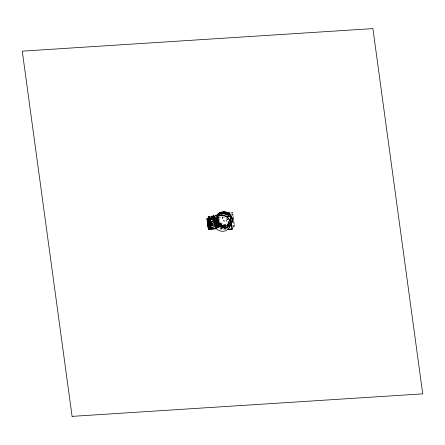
<?xml version="1.0" encoding="UTF-8"?>
<svg xmlns="http://www.w3.org/2000/svg" width="445" height="445" viewBox="0 0 445 445"><rect width="100%" height="100%" fill="white"/><g stroke="black" fill="none" stroke-linecap="round" stroke-linejoin="round"><path stroke-width="0.33" stroke-dasharray="2.23 1.67" d="M217.371 219.635L217.366 220.047L216.671 216.943M209 218.044L208.644 216.726M209.167 220.742L209.25 220.292M209.851 224.608L209.723 224.13M210.168 220.425L210.496 220.798L209.94 218.656M210.607 220.598L210.491 220.281M210.641 224.369C211.67 223.93 210.574 224.697 210.813 224.636C212.165 223.69 209.534 224.864 210.641 223.201L210.596 224.464M211.069 224.636L210.83 224.063M211.52 217.06L208.305 217.266C207.976 215.953 209.022 218.434 208.46 218.039M208.355 216.743L208.705 218.067M208.449 216.737L208.8 218.061M208.549 216.732L208.894 218.05M208.839 216.709L209.284 218.028M208.933 216.704L209.378 218.022M209.028 216.698L209.473 218.017M209.128 216.693L209.573 218.011M209.222 216.687L209.667 218.006M209.317 216.682L209.762 217.994M209.417 216.676L209.773 217.928M211.052 216.57L211.414 217.822M211.153 216.565L211.509 217.816M211.247 216.554L211.609 217.811M211.342 216.548L211.703 217.805M211.442 216.543L211.798 217.8M211.536 216.537L211.898 217.794M211.631 216.531L211.992 217.789M211.731 216.526L212.087 217.783M211.826 216.52L212.187 217.777M211.92 216.515L212.282 217.766M212.02 216.509L212.376 217.761M212.115 216.498L212.465 217.822M212.209 216.493L212.56 217.816M212.31 216.487L212.654 217.811M212.404 216.481L212.755 217.805M212.499 216.476L212.849 217.8M212.599 216.47L212.944 217.794M212.693 216.465L213.044 217.789M212.788 216.459L213.138 217.777M212.888 216.454L213.233 217.772M213.077 216.437L213.522 217.755M213.177 216.431L213.622 217.75M213.272 216.426L213.717 217.744M213.366 216.42L213.811 217.739M213.466 216.415L213.912 217.733M213.561 216.409L214.006 217.722M213.656 216.404L214.101 217.716M213.756 216.392L214.201 217.711M213.85 216.387L214.295 217.705M213.945 216.381L214.39 217.7M214.045 216.376L214.49 217.694M214.14 216.37L214.585 217.688M214.234 216.365L214.596 217.622M214.334 216.359L214.679 217.683M214.429 216.353L214.779 217.672M215.747 227.284L215.564 220.92L215.842 227.278M215.942 227.273L215.753 220.909L216.036 227.267M216.504 227.011L221.388 226.9L216.209 227.245L215.853 220.904L216.131 227.262M216.326 227.25L216.142 220.881L216.398 227.234M216.081 219.541L216.615 227.228M216.37 219.524L216.999 227.206L216.91 220.831L217.099 227.2M217.772 227.156L217.488 220.798L217.577 227.167L217.299 220.809L217.266 227.178L216.999 220.892L216.487 218.845M210.173 220.375L210.518 220.792M209.762 223.234L209.868 224.452M212.465 224.174L212.104 223.996M209.884 224.58L209.873 224.224M209.317 220.653L209.2 220.347M209.345 220.731L208.889 218.662M209.845 223.245L209.862 224.63L209.706 224.202M216.342 216.509L207.971 217.104L215.024 216.648M208.138 217.366L216.109 216.854M208.31 217.344L214.696 217.138M209.028 217.727L208.449 217.727L208.527 218.317M210.713 220.136L210.769 220.764L210.19 220.764M213.372 217.683L213.127 215.691L217.038 215.441M212.488 217.221L213.272 215.858L216.81 215.63M209.834 223.407L209.751 222.817M209.901 224.119L210.007 224.669M210.635 224.035L211.242 223.996L210.635 224.035L210.691 224.664L211.297 224.625L211.242 223.996M213.272 219.724L213.606 220.03L213.366 220.447M213.35 220.308L213.583 219.897M216.715 219.774L218.462 216.726M215.169 222.672L215.586 221.938L217.633 221.76L216.237 224.224L216.682 227.49M215.252 222.667L215.675 221.933M215.258 223.345L215.619 222.711L214.763 222.817M216.971 220.47L216.682 218.489A7.298 6.764 29.8 0 0 220.303 226.783A7.298 6.764 29.8 0 0 229.225 225.376M214.701 222.656L215.992 222.572L217.377 220.158L216.587 216.982M217.299 223.006L217.911 226.917M217.755 222.328L217.683 222.011L217.944 227.134M216.721 226.455L215.814 226.371M222.428 217.611L222.667 217.199M217.266 218.339L218.189 225.12L217.488 226.344L216.287 217.527M217.527 217.193L218.634 225.315L217.394 218.05A7.126 6.608 29.8 0 0 221.104 225.07A7.126 6.608 29.8 0 0 229.036 224.653M217.093 227.584L217.811 226.327L214.479 226.538M227.584 212.682L227.734 212.971L232.652 212.354L227.584 212.682L227.957 215.43M226.805 215.174L227.968 213.144L228.296 215.653M223.045 216.76A2.553 2.37 29.3 0 0 222.328 218.729A2.553 2.364 30.5 0 0 226.839 220.136A2.553 2.375 29.6 0 0 226.95 219.98L227.056 219.808M230.799 215.402L232.257 212.86L227.957 213.144M232.423 212.666L234.532 226.105L232.652 212.354M228.569 222.439L229.153 221.426M229.37 223.523L227.629 226.572L226.555 218.701M233.158 227.389L234.031 225.865L232.257 212.86M234.248 226.043L232.907 226.132M209.183 218.033C208.254 215.686 209.678 218.011 208.516 218.05M217.171 215.269L212.949 215.441L213.411 218.823M209.3 220.815L209.417 220.536M211.208 224.486L211.258 224.308M212.109 224.08L212.365 224.085M212.126 223.98L212.543 224.174M208.622 217.833L208.928 217.866M221.705 212.999L221.883 212.949A7.621 7.064 29.8 0 1 223.841 212.738A7.615 7.059 29.8 0 1 227.695 213.828A7.515 6.97 29.8 0 1 228.285 214.206A7.404 6.864 29.8 0 1 229.542 215.291M213.105 215.725L217.021 215.475M208.26 216.748L216.554 216.214M213.233 217.104L213.873 217.06M215.352 220.286L215.252 220.603L217.193 220.475L216.904 218.362M216.081 220.242L217.377 220.158M208.877 220.848L209.456 220.848L209.4 220.219M215.719 220.698L217.677 220.57A7.37 5.351 9.9 0 1 218.389 216.921M215.691 220.748L217.649 220.62M215.274 220.937L215.653 227.289M215.552 227.3L215.263 221.004L217.51 220.859L216.971 218.812M215.536 221.087L217.449 220.965L216.498 217.355M214.64 223.028L215.497 222.928L215.402 222.261L217.433 222.127L217.722 224.247L215.057 224.419M214.579 225.354L218.189 225.12M214.44 225.504L218.373 225.22M215.564 225.509L218.634 225.315M215.208 225.749L219.763 225.454A6.619 6.43 -69.6 0 0 220.475 225.977L215.808 226.277M215.747 226.216L220.325 225.921L219.741 225.515A6.436 5.974 30 0 1 218.462 216.887M215.586 226.822L217.561 226.694L216.381 219.685M216.12 226.994L217.605 226.889L216.22 217.499M232.802 225.943L234.031 225.865M233.18 226.194L234.532 226.105M223.629 226.755L223.768 226.766A7.621 7.064 29.8 0 0 225.749 226.728A7.615 7.059 29.8 0 0 226.388 226.6A7.576 7.025 29.8 0 0 229.231 225.17M223.507 226.972L223.64 226.983A7.621 7.064 29.8 0 0 225.626 226.944A7.615 7.059 29.8 0 0 226.266 226.816A7.576 7.025 29.8 0 0 229.108 225.387M210.441 220.726L209.745 218.673M217.655 227.156L217.633 221.76M220.876 226.728L220.909 226.739A6.436 5.969 29.8 0 1 218.417 217.077M222.138 223.59L221.972 223.501A5.323 4.934 29.8 0 1 219.841 216.42M209.278 220.431L209.367 220.698L208.794 218.667M212.949 215.441L213.394 217.649M216.776 218.823L217.405 220.876L217.677 227.161M216.582 218.84L217.093 220.887L217.288 227.184M216.392 218.851L216.899 220.898M216.465 219.518C216.926 222.055 217.605 220.542 216.682 218.829A7.721 7.159 29.8 0 0 221.043 225.915A7.721 7.159 29.8 0 0 229.314 225.287M216.175 219.535L216.904 227.211L216.276 219.53A8.116 7.526 29.8 0 0 220.809 226.294A8.116 7.526 29.8 0 0 228.902 226.093M215.886 219.552L216.226 220.942M215.792 219.563L216.342 220.948L215.986 219.546A8.416 7.804 29.8 0 0 228.341 226.789M213.428 217.761L212.994 216.376L213.333 217.766M213.133 218.384L213.639 220.436M213.033 218.395L213.544 220.442M212.938 218.4L213.45 220.447M212.844 218.406L213.35 220.459M212.743 218.412L213.255 220.464M212.649 218.417L213.161 220.47M209.84 218.662L210.363 220.648M209.651 218.679L210.168 220.659M209.467 218.623L210.073 220.664M209.373 218.629L209.979 220.676M209.272 218.634L209.879 220.681M209.261 218.701L209.784 220.687M209.178 218.64L209.69 220.692M209.083 218.645L209.589 220.698M208.983 218.651L209.495 220.703M215.658 220.236L216.682 227.428M215.536 220.425L216.593 227.818M215.469 220.453L216.504 227.712M213.272 215.858L213.455 217.216M229.08 221.349L229.642 225.459M227.757 212.938L228.012 214.974M228.941 221.632L229.47 225.676M228.802 221.621L229.181 224.369M216.615 218.74L217.7 226.689M215.458 218.651L215.992 222.572M212.515 224.347L212.337 223.023L212.432 224.347M210.107 220.175L210.168 220.803M209.055 217.688L209.111 218.317M208.004 217.043L208.182 218.345M215.191 221.643L215.402 226.049M215.174 222.912L215.119 221.655L215.074 222.917M215.002 221.655L214.98 222.923M214.902 221.66L214.885 222.928M214.807 221.666L214.785 222.934L214.713 221.671M212.933 223.045L213.01 224.313M212.91 224.319L212.86 223.062L212.816 224.325M212.738 223.056L212.766 224.458M212.643 223.067L212.621 224.336M212.549 223.073L212.526 224.341M212.449 223.079L212.504 224.336M212.259 223.09L212.332 224.352M212.159 223.095L212.237 224.363M212.065 223.101L212.143 224.369M211.97 223.106L212.042 224.375M211.87 223.112L211.948 224.38M211.776 223.123L211.881 225.014M211.681 223.129L211.781 225.02M211.581 223.134L211.687 225.025M211.486 223.14L211.592 225.031M211.392 223.145L211.492 225.037M211.292 223.151L211.375 225.037M211.197 223.156L211.275 224.425M211.102 223.162L211.175 224.43M211.002 223.167L211.08 224.436M210.908 223.179L210.986 224.441M210.813 223.184L210.886 224.447M210.713 223.19L210.791 224.452M210.524 223.201L210.502 224.475M210.424 223.206L210.407 224.48M210.329 223.212L210.307 224.486M210.235 223.218L210.212 224.491L210.135 223.229M210.04 223.234L210.118 224.497M209.945 223.24L209.94 224.636M219.786 225.42A7.331 7.126 -69.6 0 1 217.705 220.62A7.37 5.351 9.9 0 1 218.362 216.971A6.436 5.969 29.8 0 0 220.842 224.92A6.436 5.969 29.8 0 0 229.142 223.829M228.202 227.028A8.416 7.804 29.8 0 1 215.886 220.553M216.943 215.408A8.416 7.804 29.8 0 1 230.31 215.085M231.4 216.704A8.416 7.804 29.8 0 1 232.062 222.4M225.815 229.487A8.611 7.988 29.8 0 1 214.701 222.3M218.117 214.724A8.611 7.988 29.8 0 1 227.378 214.902M229.275 225.47A7.298 6.764 29.8 0 1 220.536 227.901A7.298 6.764 29.8 0 1 216.047 219.824M227 228.491A8.611 7.988 29.8 0 1 215.13 221.549M217.26 214.996A8.611 7.988 29.8 0 1 229.214 215.235M231.951 220.931A8.611 7.988 29.8 0 1 231.956 221.688M221.221 214.167A7.298 6.764 29.8 0 1 227.534 215.374M226.939 227.823A8.811 8.171 29.8 0 1 215.564 220.47M216.259 215.814A8.811 8.171 29.8 0 1 227.1 212.165A8.811 8.171 29.8 0 1 232.468 222.533M223.579 226.794A7.482 6.936 29.8 0 1 216.76 218.489M218.673 214.635A7.482 6.936 29.8 0 1 221.688 212.949M227.328 218.606A2.553 2.37 29.3 0 1 226.956 219.975M223.457 227.011A7.482 6.936 29.8 0 1 216.637 218.706M218.718 214.696A7.482 6.936 29.8 0 1 221.566 213.166L221.755 213.166A7.621 7.064 29.8 0 1 223.718 212.955A7.615 7.059 29.8 0 1 227.573 214.045A7.515 6.97 29.8 0 1 228.163 214.423A7.404 6.864 29.8 0 1 229.125 215.213M222.205 218.946A2.553 2.37 29.3 0 1 223.101 216.826M227.184 218.617A2.553 2.37 29.3 0 1 226.828 220.192A2.553 2.375 29.6 0 1 226.711 220.353A2.553 2.364 30.5 0 1 222.216 218.99M219.73 214.012A7.126 6.608 29.8 0 1 229.62 215.191M229.114 224.525A7.126 6.608 29.8 0 1 220.876 224.758A7.126 6.608 29.8 0 1 217.638 217.249M218.829 214.846A7.126 6.608 29.8 0 1 229.692 215.063M229.175 222.761A5.902 5.468 29.8 0 1 221.738 224.108A5.902 5.468 29.8 0 1 218.946 217.065M221.821 214.173A5.902 5.468 29.8 0 1 228.018 215.213M229.147 221.86A5.407 5.012 29.8 0 1 222.155 223.562M223.852 214.162A5.407 5.012 29.8 0 1 227.512 215.246M229.169 224.797A7.326 6.792 29.8 0 1 221.015 225.231A7.326 6.792 29.8 0 1 217.249 217.983M219.602 213.867A7.326 6.792 29.8 0 1 229.765 215.074M228.997 223.329A6.191 5.741 29.8 0 1 220.859 223.857M229.197 223.112A6.113 5.668 29.8 0 1 229.003 223.334M227.84 214.829A6.113 5.668 29.8 0 1 228.274 215.174M221.638 214.106A6.191 5.741 29.8 0 1 228.485 215.458M220.859 223.857A6.08 5.635 29.8 0 1 219.179 222.038A6.013 5.574 29.8 0 1 218.551 217.444A6.019 5.579 29.8 0 0 219.179 222.044M218.545 217.388A6.08 5.635 29.8 0 1 218.751 216.843M232.301 222.261A8.611 7.988 29.8 0 0 227.211 212.549A8.611 7.988 29.8 0 0 216.776 215.302A8.611 7.988 29.8 0 1 227.234 212.515A8.611 7.988 29.8 0 1 232.323 222.227M229.181 225.114A7.354 6.82 29.8 0 1 220.931 225.943A7.354 6.82 29.8 0 1 216.887 218.651M218.818 214.796A7.354 6.82 29.8 0 1 229.186 215.308M229.197 225.009A7.298 6.764 29.8 0 1 220.726 225.732A7.298 6.764 29.8 0 1 217.054 218.061M219.001 214.685A7.298 6.764 29.8 0 1 229.131 215.28M229.253 224.753A7.165 6.642 29.8 0 1 219.279 224.341A7.025 6.514 29.8 0 1 217.249 217.961M219.919 214.112A7.165 6.642 29.8 0 1 229.014 215.191M227.545 227.228A8.416 7.804 29.8 0 1 215.869 219.724M217.01 215.297A8.416 7.804 29.8 0 1 230.304 214.896M231.65 216.971A8.416 7.804 29.8 0 1 232.179 222.094M217.082 215.163A8.416 7.804 29.8 0 1 227.278 212.476A8.416 7.804 29.8 0 1 232.251 221.96M229.754 223.752A6.881 6.38 29.8 0 1 219.947 224.397L219.719 224.18A6.753 6.263 29.8 0 1 217.777 217.26M220.169 214.206A6.881 6.38 29.8 0 1 228.736 215.08M228.869 226.16A8.116 7.526 29.8 0 1 220.776 226.36A8.116 7.526 29.8 0 1 216.237 219.596M217.332 215.324A8.116 7.526 29.8 0 1 230.16 214.935M231.461 216.938A8.116 7.526 29.8 0 1 231.967 221.883M217.371 215.258A8.116 7.526 29.8 0 1 230.198 214.874M231.5 216.876A8.116 7.526 29.8 0 1 232.006 221.816M229.576 223.607A6.753 6.263 29.8 0 1 222.923 225.632L222.795 225.615A6.725 6.236 29.8 0 1 219.591 223.752A6.592 6.113 29.8 0 1 217.9 217.455M228.975 215.486A6.597 6.119 29.8 0 0 228.53 215.063A6.753 6.263 29.8 0 0 221.31 213.806L221.176 213.85A6.725 6.236 29.8 0 0 220.498 214.201M228.791 225.938A7.921 7.343 29.8 0 1 220.57 225.954A7.921 7.343 29.8 0 1 216.459 218.84M217.983 214.751A7.921 7.343 29.8 0 1 230.054 214.991M231.595 217.622A7.921 7.343 29.8 0 1 231.951 221.048M228.825 225.871A7.921 7.343 29.8 0 1 220.609 225.888A7.921 7.343 29.8 0 1 216.498 218.773M218.022 214.685A7.921 7.343 29.8 0 1 230.087 214.924M231.356 216.876A7.921 7.343 29.8 0 1 231.99 220.987M229.297 223.646A6.519 6.046 29.8 0 1 228.969 223.985A6.603 6.124 29.8 0 1 222.656 225.326A6.48 6.008 29.8 0 1 218.35 216.754M228.791 215.424A6.43 5.963 29.8 0 0 228.335 215.013A6.519 6.046 29.8 0 0 227.679 214.535A6.603 6.124 29.8 0 0 221.104 214.017A6.48 6.008 29.8 0 0 220.798 214.145M218.178 214.807A7.721 7.159 29.8 0 1 229.943 215.041M231.45 217.611A7.721 7.159 29.8 0 1 231.645 218.273M229.181 223.473A6.397 5.935 29.8 0 1 225.315 225.365A6.436 5.969 29.8 0 1 224.936 225.393A6.319 5.857 29.8 0 1 218.506 216.849M228.007 214.885A6.397 5.935 29.8 0 0 223.702 213.517A6.436 5.969 29.8 0 0 223.323 213.539A6.319 5.857 29.8 0 0 221.009 214.173M229.225 225.075A7.526 6.975 29.8 0 1 220.848 225.52A7.526 6.975 29.8 0 1 216.982 218.072M218.857 214.329A7.526 6.975 29.8 0 1 229.837 215.091M231.495 218.239A7.526 6.975 29.8 0 0 231.3 217.594A7.526 6.975 29.8 0 1 231.534 218.172M229.258 225.009A7.526 6.975 29.8 0 1 220.887 225.454A7.526 6.975 29.8 0 1 217.015 218.011M218.406 214.796A7.526 6.975 29.8 0 1 229.87 215.024M217.594 220.854A7.087 5.14 9.9 0 1 218.451 216.954M221.393 226.972A7.042 6.842 -69.6 0 1 217.599 220.909M221.443 214.201A6.436 5.969 29.8 0 1 227.823 215.252M211.931 223.952L212.532 223.913L211.931 223.952M216.932 225.793A6.436 5.969 29.8 0 0 227.879 226.177A6.436 5.969 29.8 0 0 222.133 216.86A6.436 5.969 29.8 0 0 216.932 225.793M215.691 220.57A8.611 7.988 29.8 0 0 227.562 227.517A8.611 7.988 29.8 0 1 215.708 220.536"/><path stroke-width="0.67" d="M208.071 222.088C208.755 222.556 207.871 221.632 208.488 221.855M208.182 219.457L207.915 219.624L208.305 219.352M208.355 220.742C208.477 219.786 207.498 221.415 208.349 220.792M208.533 224.402C208.766 225.025 208.661 224.975 208.544 224.391C209.378 224.681 208.549 223.779 208.393 224.614M208.889 226.099C208.661 225.927 208.95 225.231 209.172 225.715M209.161 219.507C209.756 219.268 208.766 219.179 209.545 219.48M209.473 227.99L208.844 228.068L209.473 227.99C210.39 228.758 208.305 228.079 209.395 228.368M209.834 221.938L209.417 221.871L209.834 221.833M210.09 225.47C210.98 225.899 209.606 225.815 210.296 225.593M210.713 228.279L210.691 228.474M211.659 225.682C210.902 225.693 211.97 225.231 211.759 225.47M212.126 228.09L211.581 228.146L212.115 228.19M207.926 219.085L207.954 219.613M207.982 220.436L208.01 220.865L208.427 220.809M208.049 222.038L208.177 221.666L208.132 222.055M208.483 222.194L208.638 221.833M208.56 225.799L208.722 225.571M209.122 219.207L209.495 219.329L209.239 219.001M208.755 226.004L208.655 225.609M209.84 222.077L209.712 221.527L209.384 222.005M209.195 228.14L208.9 228.318L209.178 228.613M209.651 222.155L209.35 221.805M209.3 227.145C209.122 226.31 209.028 227.612 209.322 227.139M209.384 228.424L209.25 228.079M210.296 219.24L210.702 219.112M210.485 219.001C210.93 218.823 210.596 219.63 210.352 219.413M210.201 226.01L210.135 225.387M210.863 219.318L210.457 219.391M210.357 227.957L210.335 228.469L210.808 228.302M210.441 225.793L210.151 225.943M211.253 221.766L211.091 222.027L210.902 221.443M211.331 225.342L211.169 225.654L211.681 225.509M208.06 219.179L207.904 219.591M209.144 228.508L209.156 228.14M208.911 226.911L209.284 227.022M207.915 220.553L208.355 220.698M209.495 219.546L209.617 219.263M208.616 225.66L208.583 225.693M209.462 221.749L209.562 222.038M208.872 224.647L209.005 224.48M209.172 225.793L208.839 226.027M208.905 228.291L208.978 228.341M209.462 228.418L209.139 228.535M210.274 225.993L210.168 225.537M210.641 221.749L210.969 222.072M210.746 228.135L210.218 228.207L210.702 228.213M207.943 220.648L208.076 220.375M207.848 219.263L208.015 219.24M211.358 225.799L211.692 225.787L211.219 225.482M208.633 221.983L208.221 222.111M210.474 228.457L210.29 228.046M210.457 227.985L210.435 228.446M207.982 219.619L207.737 219.352M208.004 220.475L208.316 220.848M210.346 219.207L210.585 219.062M211.536 228.046L211.876 227.818L211.998 228.135M72.096 416.398L22.267 51.147L372.904 28.602L422.733 393.853L72.112 416.37M208.488 229.142L207.114 218.879L208.488 229.142L216.782 228.608M207.22 218.962L208.594 229.008L216.693 228.491M207.654 219.118L208.254 219.079L207.654 219.118L207.709 219.747L208.338 219.669L208.254 219.079L208.338 219.669M208.51 220.954L207.882 221.032L207.826 220.403L208.432 220.364L208.488 220.993L208.432 220.364M208.966 219.035L209.567 218.996L208.966 219.035L209.022 219.663L209.651 219.585L209.567 218.996L209.651 219.585M208.054 222.278L208.683 222.2L208.599 221.616L207.976 221.693L208.054 222.278L208.661 222.239L208.599 221.616M210.257 218.951L210.863 218.912L210.257 218.951L210.318 219.58L210.941 219.502L210.863 218.912M208.227 223.54L208.171 222.912L208.772 222.873L208.855 223.462L208.249 223.501M208.772 222.873L208.633 223.473L208.816 223.117M209.367 222.194L209.995 222.116L209.918 221.527L209.289 221.61L209.367 222.194L209.995 222.116M210.941 219.502L210.841 218.957M208.349 224.252L208.955 224.213L208.349 224.252L208.41 224.875L209.033 224.797L208.955 224.213L209.033 224.797M209.918 221.527L209.973 222.155M208.855 223.462C207.57 222.411 209.044 223.412 208.349 223.067M210.663 222.111L210.607 221.482L211.208 221.443L211.292 222.033L210.663 222.111L211.292 222.033M208.583 226.138L208.521 225.509L209.128 225.47L209.206 226.06L208.583 226.138L209.206 226.06M211.208 221.443L211.264 222.072M209.128 225.47L209.183 226.099M208.755 227.412L208.699 226.783L209.3 226.744L209.384 227.328L208.777 227.367M209.3 226.744L209.384 227.328M209.895 226.054L209.84 225.426L210.441 225.387L210.524 225.977L209.895 226.054L210.524 225.977M210.441 225.387L210.496 226.016M208.594 229.008L216.709 228.457M216.62 228.341L208.711 228.847M209.551 228.574L208.95 228.613M215.163 218.517L215.374 218.284L206.986 218.823L208.388 229.275L216.876 228.73M211.186 225.971L211.814 225.893L211.737 225.304L211.108 225.381L211.186 225.971L211.792 225.932L211.737 225.304M210.179 227.946L210.785 227.907L210.179 227.946L210.24 228.569L210.863 228.491L210.785 227.907M210.863 228.491L210.763 227.946M211.475 227.862L212.081 227.823L211.475 227.862L211.531 228.485L212.159 228.407L212.081 227.823L212.159 228.407M230.254 216.359L230.51 215.914L226.221 216.187L225.971 216.632L230.254 216.359L232.029 229.359L227.729 229.637L227.974 229.092M232.029 229.359L232.284 228.919L230.51 215.914M210.452 225.81L210.485 225.632M210.418 218.985L210.346 219.179M210.346 225.954L210.357 225.687M209.044 228.04L208.955 228.491M209.968 225.526L209.968 225.932M208.994 228.129L209.4 228.046M208.36 220.865L208.037 220.887M208.571 221.866L208.221 221.638L208.594 221.916M208.566 224.38L208.916 224.441L208.599 224.297M211.864 228.441L211.536 228.274M210.674 219.53L210.39 219.457M208.527 223.418L208.694 223.19M208.583 223.49L208.254 223.14L208.321 223.44M207.876 219.174L208.238 219.363M209.25 219.146L209.512 219.201M208.076 220.447L208.416 220.642M210.858 221.527L211.18 221.699M207.092 218.907L215.291 218.384M215.18 218.484L207.37 218.985L208.694 228.88M215.458 218.651L211.525 218.901L211.603 219.491L212.209 219.452L212.476 221.41L211.881 221.443L211.959 222.016L213.878 222.033L214.056 222.695M207.804 220.442L208.382 220.442M214.29 224.347L214.295 225.025L212.415 225.287L212.493 225.854L213.088 225.815L213.355 227.773L212.755 227.812L212.832 228.396L216.448 228.168M227.985 229.192L232.284 228.919M209.612 221.61L209.907 221.833M210.913 222.072L210.763 221.515L210.936 221.983M211.425 225.854L211.325 225.81M208.36 221.771L208.032 221.966M210.713 221.816L210.68 221.922M208.866 228.029L208.922 228.658M214.279 224.308A8.416 7.804 29.8 0 1 219.352 215.341A8.416 7.804 29.8 0 1 229.587 219.619A8.416 7.804 29.8 0 1 227.156 229.687M214.857 226.833A8.416 7.804 29.8 0 0 229.181 227.873A8.416 7.804 29.8 0 0 222.15 215.452A8.416 7.804 29.8 0 0 214.857 226.833"/></g></svg>
